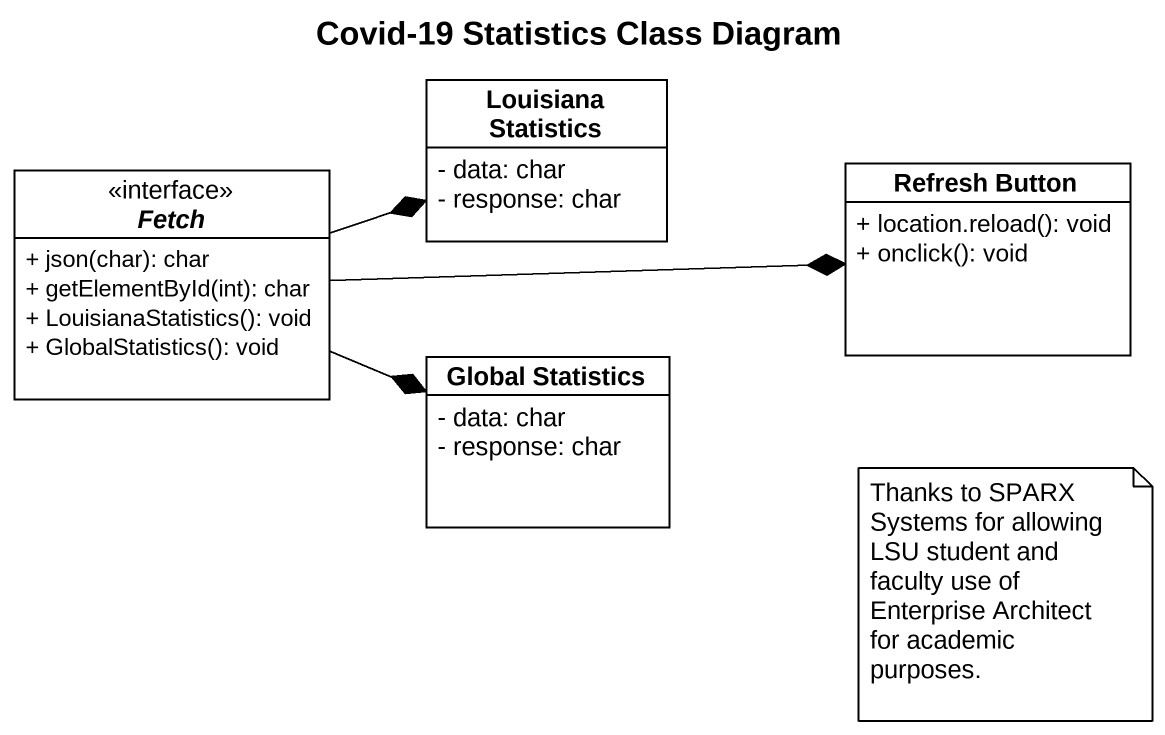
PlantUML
@startuml
title Covid-19 Statistics Class Diagram
hide circle
hide empty members
skinparam classAttributeIconSize 0
interface Fetch {
  + json(char): char
  + getElementById(int): char
  + LouisianaStatistics(): void
  + GlobalStatistics(): void
}
class "Louisiana Statistics" as Louisiana_Statistics {
  - data: char
  - response: char
}
class "Refresh Button" as Refresh_Button {
  + location.reload(): void
  + onclick(): void
}
class "Global Statistics" as Global_Statistics {
  - data: char
  - response: char
}
Fetch -right-* Louisiana_Statistics
Fetch -right-* Refresh_Button
Fetch -right-* Global_Statistics
note as N1
  Thanks to SPARX Systems for allowing LSU student and faculty use of Enterprise Architect for academic purposes.
end note
@enduml
